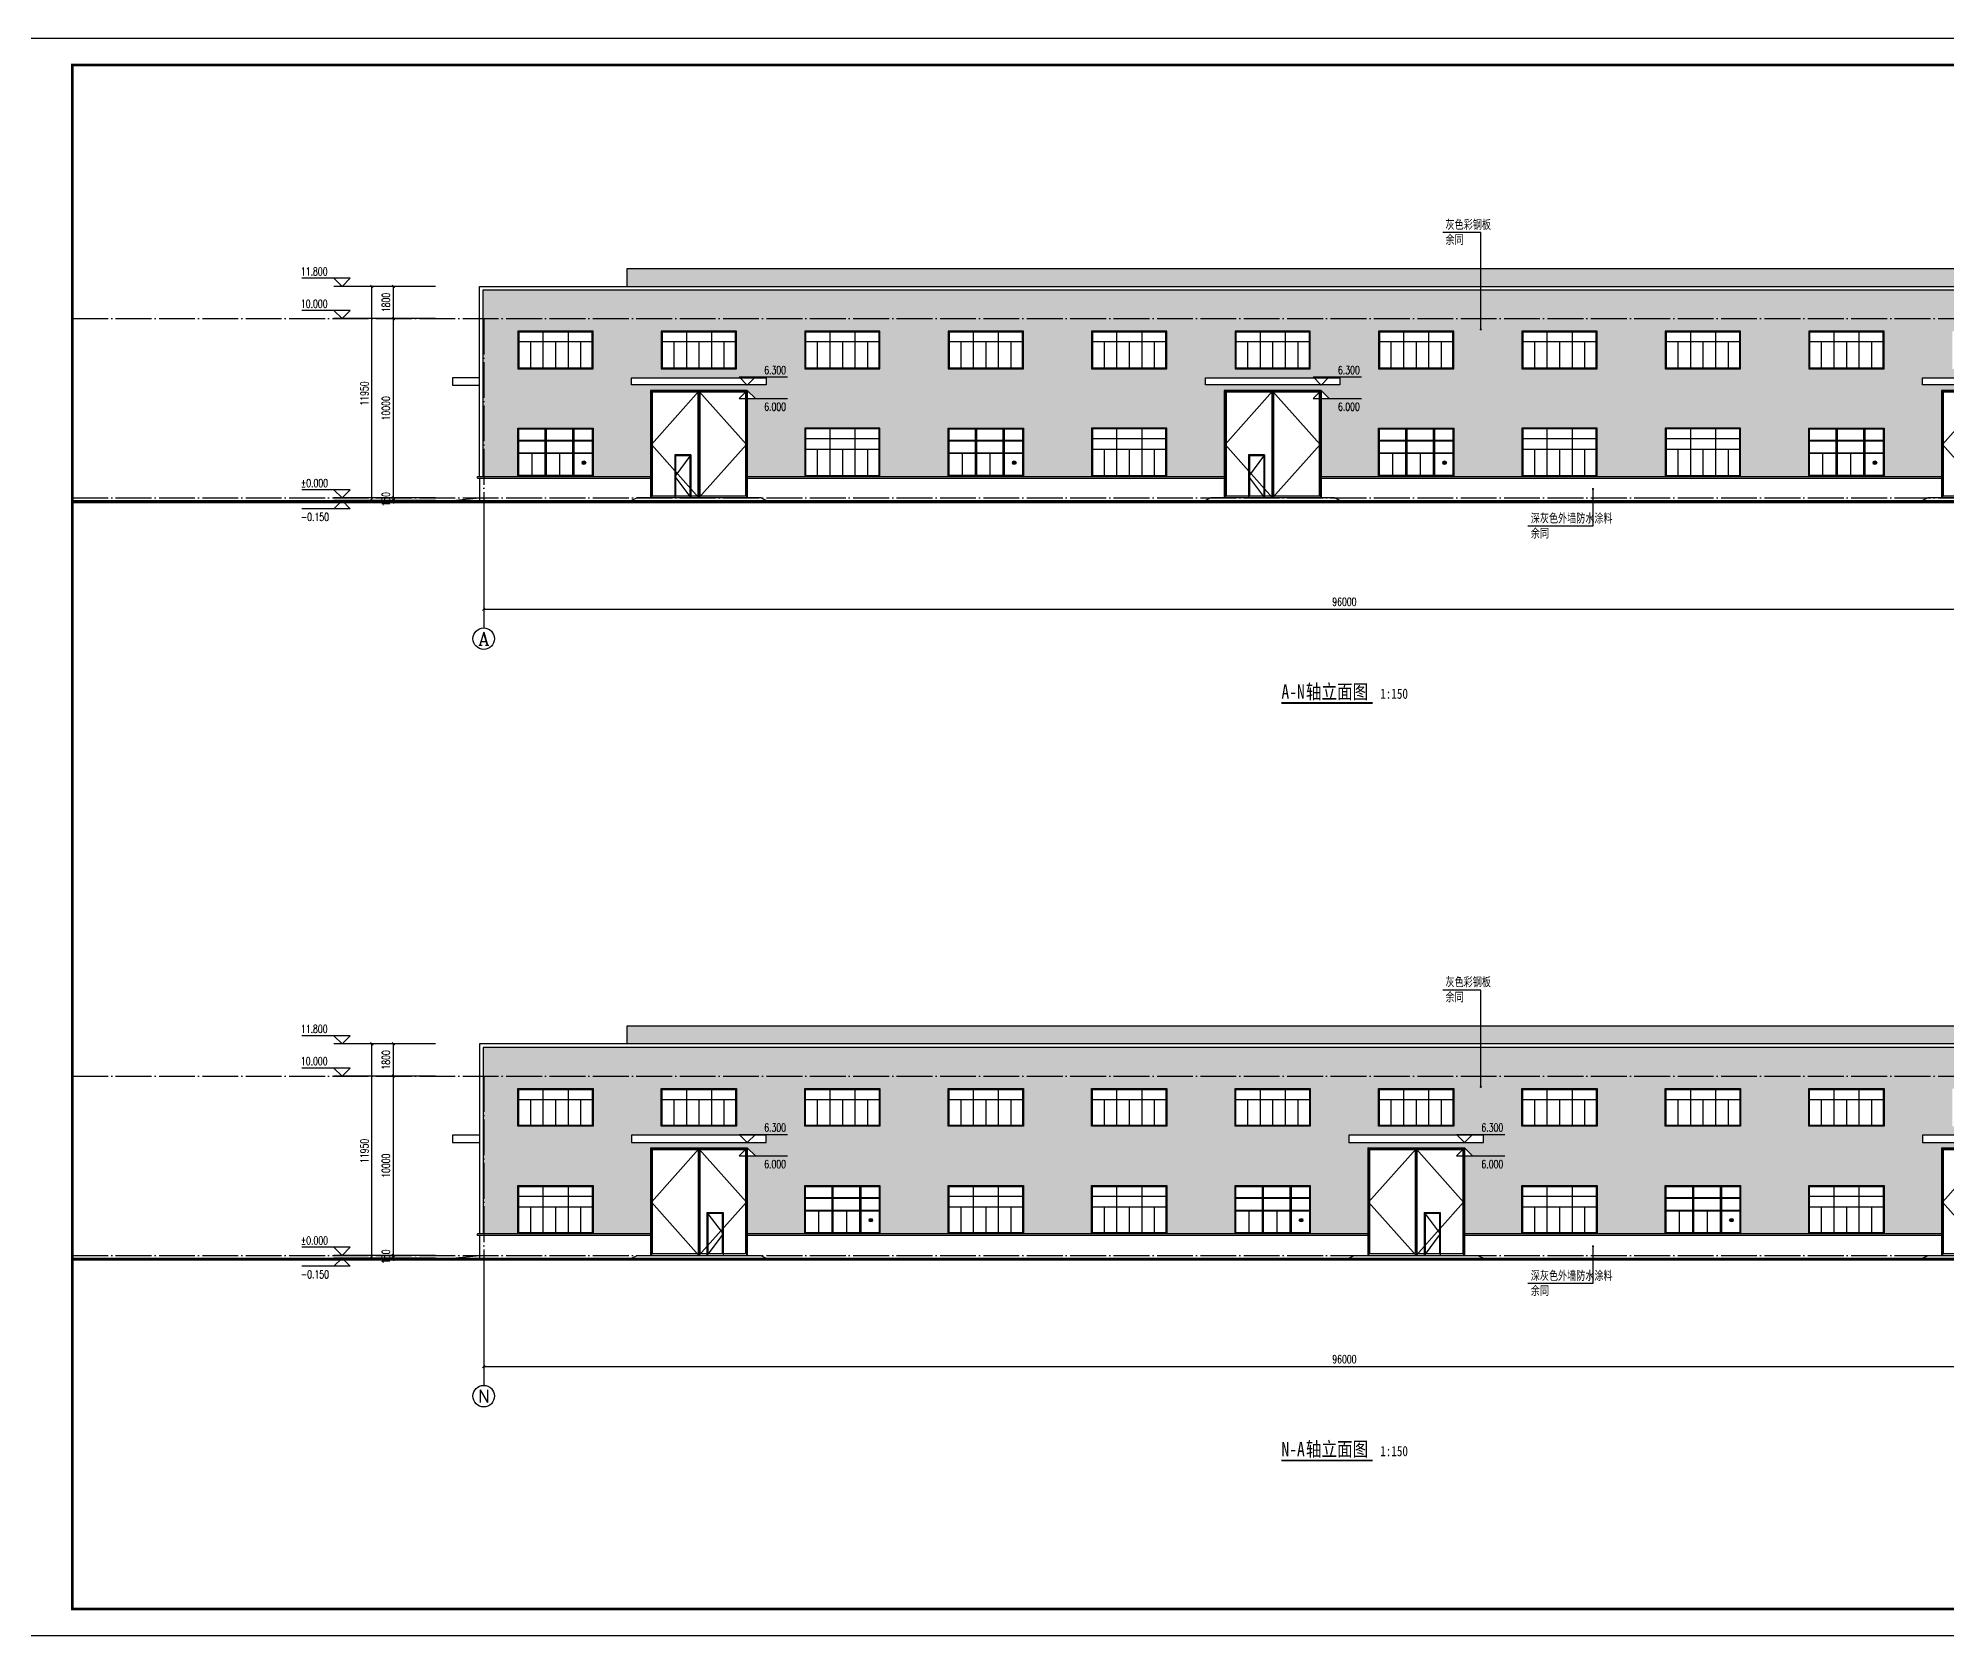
# Model space of a CAD drawing. Extents: x 14586673 to 15379323, y -344170 to -118775.
# Drawn here: x 14961223 to 15067673, y -270620 to -181520 of the extents above; entities that cross this region are included whole.
import ezdxf
from ezdxf.enums import TextEntityAlignment as Align

# ---------------------------------------------------------------- set-up
doc = ezdxf.new("R2010")
doc.units = 0
doc.header["$LTSCALE"] = 1000
doc.header["$MEASUREMENT"] = 0
doc.linetypes.add('DOTE', pattern=[2.42, 2, -0.2, 0.02, -0.2])
for name, color, linetype in [('AXIS', 3, 'Continuous'), ('AXIS_TEXT', 7, 'Continuous'), ('DIM_LEAD', 3, 'Continuous'), ('DIM_SYMB', 3, 'Continuous'), ('DOTE', 1, 'DOTE'), ('PUB_DIM', 3, 'Continuous'), ('PUB_TEXT', 7, 'Continuous'), ('TK', 4, 'Continuous'), ('WINDOW', 4, 'Continuous'), ('填充', 251, 'Continuous')]:
    doc.layers.add(name, color=color, linetype=linetype)
doc.styles.add('_TCH_AXIS', font='COMPLEX', dxfattribs={"bigfont": 'GBCBIG'})
doc.styles.add('_TCH_DIM', font='SIMPLEX', dxfattribs={"bigfont": 'GBCBIG'})
doc.styles.add('_TCH_DIM_T3', font='SIMPLEX', dxfattribs={"width": 0.705882, "bigfont": 'GBCBIG'})
doc.styles.add('COMPLEX', font='COMPLEX')
doc.styles.add('YAYA', font='', dxfattribs={"width": 0.8, "height": 1})
doc.styles.get('YAYA').set_extended_font_data('SimSun')
doc.dimstyles.new('_TCH_ARCH&&150', dxfattribs={"dimtxt": 446.25, "dimasz": 150, "dimexe": 375, "dimexo": 450, "dimgap": 189.375, "dimtad": 1, "dimdec": 0, "dimzin": 0, "dimdsep": 46, "dimtxsty": '_TCH_DIM_T3', "dimblk": 'ARCHTICK', "dimcen": 0.09, "dimclrt": 7, "dimazin": 2, "dimtfac": 1, "dimtdec": 0, "dimtix": 1, "dimtmove": 2, "dimatfit": 3, "dimfxl": 0, "dimtolj": 1, "dimtzin": 0, "dimarcsym": 0})

# ---------------------------------------------------------------- blocks, each defined once
blk = doc.blocks.new('222222')
blk.add_lwpolyline([(-4200, 0), (0, 0), (0, -2100), (-4200, -2100)], close=True)
at = {"layer": 'WINDOW'}
for p, q in [((-4150, -600), (-50, -600)), ((-3500, -600), (-3500, -2050)), ((-2800, -50), (-2800, -2050)), ((-2100, -600), (-2100, -2050)), ((-1400, -50), (-1400, -2050)), ((-700, -600), (-700, -2050))]:
    blk.add_line(p, q, dxfattribs=at)
blk.add_lwpolyline([(-4150, -50), (-50, -50), (-50, -2050), (-4150, -2050)], close=True, dxfattribs=at)
blk = doc.blocks.new('1111')
blk.add_lwpolyline([(-4200, 0), (0, 0), (0, -2700), (-4200, -2700)], close=True)
at = {"layer": 'WINDOW'}
for p, q in [((-4150, -600), (-50, -600)), ((-2800, -50), (-2800, -2650)), ((-1400, -50), (-1400, -2650)), ((-4150, -1200), (-50, -1200)), ((-3500, -1200), (-3500, -2650)), ((-2100, -1200), (-2100, -2650)), ((-700, -1200), (-700, -2650))]:
    blk.add_line(p, q, dxfattribs=at)
blk.add_lwpolyline([(-4150, -50), (-50, -50), (-50, -2650), (-4150, -2650)], close=True, dxfattribs=at)
blk = doc.blocks.new('A$C6FA958B4')
for p, q in [((-474, 38771), (4926, 38771)), ((-474, 38771), (-474, 32771)), ((4926, 38771), (4926, 32771))]:
    blk.add_line(p, q)
at = {"color": 4}
for p, q in [((-424, 38721), (4876, 38721)), ((-424, 38721), (-424, 32771)), ((-374, 38671), (2176, 38671)), ((-374, 38671), (-374, 32871)), ((2176, 38671), (2176, 32871)), ((2226, 38721), (2226, 32771)), ((2276, 38671), (2276, 35171)), ((2276, 38671), (4826, 38671)), ((4826, 38671), (4826, 32871)), ((4876, 38721), (4876, 32771)), ((2276, 35171), (2276, 32871)), ((2676, 35171), (3576, 35171)), ((2676, 35171), (2676, 32771)), ((3576, 35171), (3576, 32771)), ((2726, 35121), (3526, 35121)), ((2726, 35121), (2726, 32871)), ((3526, 35121), (3526, 32871)), ((-1224, 32771), (5676, 32771)), ((-374, 32871), (2176, 32871)), ((2276, 32871), (2676, 32871)), ((2726, 32871), (3226, 32871)), ((3226, 32871), (3526, 32871)), ((3576, 32871), (4826, 32871))]:
    blk.add_line(p, q, dxfattribs=at)
at = {"ltscale": 0.5}
blk.add_lwpolyline([(-1524, 39071), (5976, 39071), (5976, 39471), (-1524, 39471)], close=True, dxfattribs=at)
at = {"color": 4}
for points in [[(2226, 38721), (-424, 35746), (2226, 32771), (4876, 35746), (2226, 38721)], [(2676, 35171), (3576, 33971), (2676, 32771)]]:
    blk.add_lwpolyline(points, dxfattribs=at)
blk.add_lwpolyline([(-1524, 32621), (-1224, 32771), (5676, 32771), (5976, 32621)])
blk = doc.blocks.new('GeYuanFrame_01458721', base_point=(20.09, 4.53))
at = {"layer": 'TK'}
blk.add_lwpolyline([(20.09, 4.53), (20.09, 598.53), (1071.09, 598.53), (1071.09, 4.53)], close=True, dxfattribs=at)
at = {"layer": 'TK', "const_width": 1}
blk.add_lwpolyline([(45.09, 588.53), (1061.09, 588.53), (1061.09, 14.53), (45.09, 14.53)], close=True, dxfattribs=at)
blk = doc.blocks.new('_ArchTick')
at = {"color": 0, "linetype": 'ByBlock', "const_width": 0.4}
blk.add_lwpolyline([(-0.5, -0.5), (0.5, 0.5)], dxfattribs=at)
blk = doc.blocks.new('*D75')
at = {"layer": 'Defpoints', "color": 0}
for p in [(14981033, -207163), (14983833, -207163), (14983833, -207313)]:
    blk.add_point(p, dxfattribs=at)
at = {"layer": 'PUB_DIM', "color": 0, "lineweight": -2}
for p, q in [((14983383, -207163), (14980658, -207163)), ((14983383, -207313), (14980658, -207313)), ((14981033, -207163), (14981033, -207013)), ((14981033, -207313), (14981033, -207163)), ((14981033, -207313), (14981033, -207463))]:
    blk.add_line(p, q, dxfattribs=at)
at = {"layer": 'PUB_DIM', "color": 0, "lineweight": -2, "xscale": 150, "yscale": 150, "zscale": 150}
for p, rotation in [((14981033, -207163), 270), ((14981033, -207313), 90)]:
    blk.add_blockref('_ArchTick', p, dxfattribs=dict(at, rotation=rotation))
at = {"layer": 'PUB_DIM', "color": 7, "insert": (14980620, -207238), "char_height": 446.2, "attachment_point": 5, "rotation": 90, "style": '_TCH_DIM_T3'}
blk.add_mtext('\\A1;150', dxfattribs=at)
blk = doc.blocks.new('*D76')
at = {"layer": 'Defpoints', "color": 0}
for p in [(14981033, -197163), (14983833, -197163), (14983833, -207163)]:
    blk.add_point(p, dxfattribs=at)
at = {"layer": 'PUB_DIM', "color": 0, "lineweight": -2}
for p, q in [((14983383, -197163), (14980658, -197163)), ((14981033, -207163), (14981033, -197163)), ((14983383, -207163), (14980658, -207163))]:
    blk.add_line(p, q, dxfattribs=at)
at = {"layer": 'PUB_DIM', "color": 0, "lineweight": -2, "xscale": 150, "yscale": 150, "zscale": 150}
for p, rotation in [((14981033, -197163), 90), ((14981033, -207163), 270)]:
    blk.add_blockref('_ArchTick', p, dxfattribs=dict(at, rotation=rotation))
at = {"layer": 'PUB_DIM', "color": 7, "insert": (14980620, -202163), "char_height": 446.2, "attachment_point": 5, "rotation": 90, "style": '_TCH_DIM_T3'}
blk.add_mtext('\\A1;10000', dxfattribs=at)
blk = doc.blocks.new('*D77')
at = {"layer": 'Defpoints', "color": 0}
for p in [(14981033, -195363), (14983833, -195363), (14983833, -197163)]:
    blk.add_point(p, dxfattribs=at)
at = {"layer": 'PUB_DIM', "color": 0, "lineweight": -2}
for p, q in [((14983383, -195363), (14980658, -195363)), ((14981033, -197163), (14981033, -195363)), ((14983383, -197163), (14980658, -197163))]:
    blk.add_line(p, q, dxfattribs=at)
at = {"layer": 'PUB_DIM', "color": 0, "lineweight": -2, "xscale": 150, "yscale": 150, "zscale": 150}
for p, rotation in [((14981033, -195363), 90), ((14981033, -197163), 270)]:
    blk.add_blockref('_ArchTick', p, dxfattribs=dict(at, rotation=rotation))
at = {"layer": 'PUB_DIM', "color": 7, "insert": (14980620, -196263), "char_height": 446.2, "attachment_point": 5, "rotation": 90, "style": '_TCH_DIM_T3'}
blk.add_mtext('\\A1;1800', dxfattribs=at)
blk = doc.blocks.new('*D78')
at = {"layer": 'Defpoints', "color": 0}
for p in [(14979833, -195363), (14983833, -195363), (14983833, -207313)]:
    blk.add_point(p, dxfattribs=at)
at = {"layer": 'PUB_DIM', "color": 0, "lineweight": -2}
for p, q in [((14983383, -195363), (14979458, -195363)), ((14979833, -207313), (14979833, -195363)), ((14983383, -207313), (14979458, -207313))]:
    blk.add_line(p, q, dxfattribs=at)
at = {"layer": 'PUB_DIM', "color": 0, "lineweight": -2, "xscale": 150, "yscale": 150, "zscale": 150}
for p, rotation in [((14979833, -195363), 90), ((14979833, -207313), 270)]:
    blk.add_blockref('_ArchTick', p, dxfattribs=dict(at, rotation=rotation))
at = {"layer": 'PUB_DIM', "color": 7, "insert": (14979420, -201338), "char_height": 446.2, "attachment_point": 5, "rotation": 90, "style": '_TCH_DIM_T3'}
blk.add_mtext('\\A1;11950', dxfattribs=at)
blk = doc.blocks.new('_AXISO')
blk.add_circle((0, 0), 0.5)
at = {"layer": 'AXIS_TEXT', "style": 'COMPLEX', "width": 1.041667}
blk.add_attdef('A', text='', height=0.56, dxfattribs=at).set_placement((-0.25, -0.28), (0.25, -0.28), align=Align.FIT)
blk = doc.blocks.new('*D79')
at = {"layer": 'AXIS', "color": 0, "lineweight": -2}
for p, q in [((14986073, -208863), (14986073, -213738)), ((15082073, -208863), (15082073, -213738)), ((14986073, -213363), (15082073, -213363))]:
    blk.add_line(p, q, dxfattribs=at)
at = {"layer": 'Defpoints', "color": 0}
for p in [(14986073, -208413), (15082073, -208413), (15082073, -213363)]:
    blk.add_point(p, dxfattribs=at)
at = {"layer": 'AXIS', "color": 0, "lineweight": -2, "xscale": 150, "yscale": 150, "zscale": 150, "rotation": 180}
blk.add_blockref('_ArchTick', (14986073, -213363), dxfattribs=at)
at = {"layer": 'AXIS', "color": 0, "lineweight": -2, "xscale": 150, "yscale": 150, "zscale": 150}
blk.add_blockref('_ArchTick', (15082073, -213363), dxfattribs=at)
at = {"layer": 'AXIS', "color": 7, "insert": (15034073, -212950), "char_height": 446.2, "attachment_point": 5, "style": '_TCH_DIM_T3'}
blk.add_mtext('\\A1;96000', dxfattribs=at)
blk = doc.blocks.new('*D102')
at = {"layer": 'Defpoints', "color": 0}
for p in [(14981033, -249403), (14983833, -249403), (14983833, -249553)]:
    blk.add_point(p, dxfattribs=at)
at = {"layer": 'PUB_DIM', "color": 0, "lineweight": -2}
for p, q in [((14983383, -249403), (14980658, -249403)), ((14983383, -249553), (14980658, -249553)), ((14981033, -249403), (14981033, -249253)), ((14981033, -249553), (14981033, -249403)), ((14981033, -249553), (14981033, -249703))]:
    blk.add_line(p, q, dxfattribs=at)
at = {"layer": 'PUB_DIM', "color": 0, "lineweight": -2, "xscale": 150, "yscale": 150, "zscale": 150}
for p, rotation in [((14981033, -249403), 270), ((14981033, -249553), 90)]:
    blk.add_blockref('_ArchTick', p, dxfattribs=dict(at, rotation=rotation))
at = {"layer": 'PUB_DIM', "color": 7, "insert": (14980620, -249478), "char_height": 446.2, "attachment_point": 5, "rotation": 90, "style": '_TCH_DIM_T3'}
blk.add_mtext('\\A1;150', dxfattribs=at)
blk = doc.blocks.new('*D103')
at = {"layer": 'Defpoints', "color": 0}
for p in [(14981033, -239403), (14983833, -239403), (14983833, -249403)]:
    blk.add_point(p, dxfattribs=at)
at = {"layer": 'PUB_DIM', "color": 0, "lineweight": -2}
for p, q in [((14983383, -239403), (14980658, -239403)), ((14981033, -249403), (14981033, -239403)), ((14983383, -249403), (14980658, -249403))]:
    blk.add_line(p, q, dxfattribs=at)
at = {"layer": 'PUB_DIM', "color": 0, "lineweight": -2, "xscale": 150, "yscale": 150, "zscale": 150}
for p, rotation in [((14981033, -239403), 90), ((14981033, -249403), 270)]:
    blk.add_blockref('_ArchTick', p, dxfattribs=dict(at, rotation=rotation))
at = {"layer": 'PUB_DIM', "color": 7, "insert": (14980620, -244403), "char_height": 446.2, "attachment_point": 5, "rotation": 90, "style": '_TCH_DIM_T3'}
blk.add_mtext('\\A1;10000', dxfattribs=at)
blk = doc.blocks.new('*D104')
at = {"layer": 'Defpoints', "color": 0}
for p in [(14981033, -237603), (14983833, -237603), (14983833, -239403)]:
    blk.add_point(p, dxfattribs=at)
at = {"layer": 'PUB_DIM', "color": 0, "lineweight": -2}
for p, q in [((14983383, -237603), (14980658, -237603)), ((14981033, -239403), (14981033, -237603)), ((14983383, -239403), (14980658, -239403))]:
    blk.add_line(p, q, dxfattribs=at)
at = {"layer": 'PUB_DIM', "color": 0, "lineweight": -2, "xscale": 150, "yscale": 150, "zscale": 150}
for p, rotation in [((14981033, -237603), 90), ((14981033, -239403), 270)]:
    blk.add_blockref('_ArchTick', p, dxfattribs=dict(at, rotation=rotation))
at = {"layer": 'PUB_DIM', "color": 7, "insert": (14980620, -238503), "char_height": 446.2, "attachment_point": 5, "rotation": 90, "style": '_TCH_DIM_T3'}
blk.add_mtext('\\A1;1800', dxfattribs=at)
blk = doc.blocks.new('*D105')
at = {"layer": 'Defpoints', "color": 0}
for p in [(14979833, -237603), (14983833, -237603), (14983833, -249553)]:
    blk.add_point(p, dxfattribs=at)
at = {"layer": 'PUB_DIM', "color": 0, "lineweight": -2}
for p, q in [((14983383, -237603), (14979458, -237603)), ((14979833, -249553), (14979833, -237603)), ((14983383, -249553), (14979458, -249553))]:
    blk.add_line(p, q, dxfattribs=at)
at = {"layer": 'PUB_DIM', "color": 0, "lineweight": -2, "xscale": 150, "yscale": 150, "zscale": 150}
for p, rotation in [((14979833, -237603), 90), ((14979833, -249553), 270)]:
    blk.add_blockref('_ArchTick', p, dxfattribs=dict(at, rotation=rotation))
at = {"layer": 'PUB_DIM', "color": 7, "insert": (14979420, -243578), "char_height": 446.2, "attachment_point": 5, "rotation": 90, "style": '_TCH_DIM_T3'}
blk.add_mtext('\\A1;11950', dxfattribs=at)
blk = doc.blocks.new('*D106')
at = {"layer": 'AXIS', "color": 0, "lineweight": -2}
for p, q in [((14986073, -251103), (14986073, -255978)), ((15082073, -251103), (15082073, -255978)), ((14986073, -255603), (15082073, -255603))]:
    blk.add_line(p, q, dxfattribs=at)
at = {"layer": 'Defpoints', "color": 0}
for p in [(14986073, -250653), (15082073, -250653), (15082073, -255603)]:
    blk.add_point(p, dxfattribs=at)
at = {"layer": 'AXIS', "color": 0, "lineweight": -2, "xscale": 150, "yscale": 150, "zscale": 150, "rotation": 180}
blk.add_blockref('_ArchTick', (14986073, -255603), dxfattribs=at)
at = {"layer": 'AXIS', "color": 0, "lineweight": -2, "xscale": 150, "yscale": 150, "zscale": 150}
blk.add_blockref('_ArchTick', (15082073, -255603), dxfattribs=at)
at = {"layer": 'AXIS', "color": 7, "insert": (15034073, -255191), "char_height": 446.2, "attachment_point": 5, "style": '_TCH_DIM_T3'}
blk.add_mtext('\\A1;96000', dxfattribs=at)

msp = doc.modelspace()

# ---------------------------------------------------------------- hatches: boundary and pattern name
for points in [[(14991760.1, -205200.1, 1), (14991560.1, -205200.1, 1)], [(15015760.1, -205200.1, 1), (15015560.1, -205200.1, 1)], [(15039760.1, -205200.1, 1), (15039560.1, -205200.1, 1)], [(15063760.1, -205200.1, 1), (15063560.1, -205200.1, 1)], [(15007760.1, -247440.9, 1), (15007560.1, -247440.9, 1)], [(15031760.1, -247440.9, 1), (15031560.1, -247440.9, 1)], [(15055760.1, -247440.9, 1), (15055560.1, -247440.9, 1)]]:
    msp.add_hatch(color=1).paths.add_polyline_path(points)
at = {"layer": '填充'}
h = msp.add_hatch(dxfattribs=at)
h.set_pattern_fill('ANSI33,_O', color=251, scale=200, angle=45)
h.set_pattern_definition([(90, (15081495.66, -205258.26), (-635, 6e-14), []), (90, (15081813.16, -204940.76), (-635, 6e-14), [317.5, -158.75])])
h.paths.add_polyline_path([(15082072.6, -204626.1), (15080172.6, -204626.1), (15080172.6, -205962.6), (15082072.6, -205962.6)], flags=17)
h.paths.add_polyline_path([(15082112.6, -204626.1), (15082072.6, -204626.1), (15082072.6, -205962.6), (15082112.6, -205962.6)], flags=17)
h.paths.add_polyline_path([(15082112.6, -195562.6), (15078680, -195562.6), (15078680, -197862.6), (15080172.6, -197862.6), (15080172.6, -199962.6), (15075972.6, -199962.6), (15075972.6, -197862.6), (15078680, -197862.6), (15078680, -195562.6), (14986032.6, -195562.6), (14986032.6, -205962.6), (14987972.6, -205962.6), (14987972.6, -203262.6), (14992172.6, -203262.6), (14992172.6, -205962.6), (14995372.6, -205962.6), (14995372.6, -201162.6), (15000772.6, -201162.6), (15001222.6, -201612.6), (15000772.6, -201612.6), (15000772.6, -205962.6), (15003972.6, -205962.6), (15003972.6, -203262.6), (15008172.6, -203262.6), (15008172.6, -205962.6), (15011972.6, -205962.6), (15011972.6, -203262.6), (15016172.6, -203262.6), (15016172.6, -205962.6), (15019972.6, -205962.6), (15019972.6, -203262.6), (15024172.6, -203262.6), (15024172.6, -205962.6), (15027372.6, -205962.6), (15027372.6, -201162.6), (15032772.6, -201162.6), (15033222.6, -201612.6), (15032772.6, -201612.6), (15032772.6, -205962.6), (15035972.6, -205962.6), (15035972.6, -203262.6), (15040172.6, -203262.6), (15040172.6, -205962.6), (15043972.6, -205962.6), (15043972.6, -203262.6), (15048172.6, -203262.6), (15048172.6, -205962.6), (15051972.6, -205962.6), (15051972.6, -203262.6), (15056172.6, -203262.6), (15056172.6, -205962.6), (15059972.6, -205962.6), (15059972.6, -203262.6), (15064172.6, -203262.6), (15064172.6, -205962.6), (15067372.6, -205962.6), (15067372.6, -201162.6), (15072772.6, -201162.6), (15073222.6, -201612.6), (15072772.6, -201612.6), (15072772.6, -205962.6), (15075972.6, -205962.6), (15075972.6, -203262.6), (15080172.6, -203262.6), (15080172.6, -204626.1), (15082112.6, -204626.1)])
h.paths.add_polyline_path([(15040172.6, -199962.6), (15035972.6, -199962.6), (15035972.6, -197862.6), (15040172.6, -197862.6)], flags=16)
h.paths.add_polyline_path([(15040122.6, -199912.6), (15036022.6, -199912.6), (15036022.6, -197912.6), (15040122.6, -197912.6)], flags=0)
h.paths.add_polyline_path([(15041680.6, -197792.6, -1), (15041680.6, -197732.6, -1)], flags=16)
h.paths.add_polyline_path([(15043972.6, -199962.6), (15043972.6, -197862.6), (15048172.6, -197862.6), (15048172.6, -199962.6)], flags=16)
h.paths.add_polyline_path([(15044022.6, -199912.6), (15044022.6, -197912.6), (15048122.6, -197912.6), (15048122.6, -199912.6)], flags=0)
h.paths.add_polyline_path([(15033222.6, -200412.6), (15033172.6, -200462.6), (15033822.6, -200462.6), (15033822.6, -200862.6), (15026322.6, -200862.6), (15026322.6, -200462.6), (15032372.6, -200462.6), (15032322.6, -200412.6)], flags=16)
h.paths.add_polyline_path([(15032172.6, -199962.6), (15027972.6, -199962.6), (15027972.6, -197862.6), (15032172.6, -197862.6)], flags=16)
h.paths.add_polyline_path([(15032122.6, -199912.6), (15028022.6, -199912.6), (15028022.6, -197912.6), (15032122.6, -197912.6)], flags=0)
h.paths.add_polyline_path([(15051972.6, -199962.6), (15051972.6, -197862.6), (15056172.6, -197862.6), (15056172.6, -199962.6)], flags=16)
h.paths.add_polyline_path([(15052022.6, -199912.6), (15052022.6, -197912.6), (15056122.6, -197912.6), (15056122.6, -199912.6)], flags=0)
h.paths.add_polyline_path([(15024172.6, -199962.6), (15019972.6, -199962.6), (15019972.6, -197862.6), (15024172.6, -197862.6)], flags=16)
h.paths.add_polyline_path([(15024122.6, -199912.6), (15020022.6, -199912.6), (15020022.6, -197912.6), (15024122.6, -197912.6)], flags=0)
h.paths.add_polyline_path([(15059972.6, -199962.6), (15059972.6, -197862.6), (15064172.6, -197862.6), (15064172.6, -199962.6)], flags=16)
h.paths.add_polyline_path([(15060022.6, -199912.6), (15060022.6, -197912.6), (15064122.6, -197912.6), (15064122.6, -199912.6)], flags=0)
h.paths.add_polyline_path([(15016172.6, -199962.6), (15011972.6, -199962.6), (15011972.6, -197862.6), (15016172.6, -197862.6)], flags=16)
h.paths.add_polyline_path([(15016122.6, -199912.6), (15012022.6, -199912.6), (15012022.6, -197912.6), (15016122.6, -197912.6)], flags=0)
h.paths.add_polyline_path([(15066322.6, -200862.6), (15066322.6, -200462.6), (15072372.6, -200462.6), (15072322.6, -200412.6), (15073222.6, -200412.6), (15073172.6, -200462.6), (15073822.6, -200462.6), (15073822.6, -200862.6)], flags=16)
h.paths.add_polyline_path([(15067972.6, -199962.6), (15067972.6, -197862.6), (15072172.6, -197862.6), (15072172.6, -199962.6)], flags=16)
h.paths.add_polyline_path([(15068022.6, -199912.6), (15068022.6, -197912.6), (15072122.6, -197912.6), (15072122.6, -199912.6)], flags=0)
h.paths.add_polyline_path([(15008172.6, -199962.6), (15003972.6, -199962.6), (15003972.6, -197862.6), (15008172.6, -197862.6)], flags=16)
h.paths.add_polyline_path([(15008122.6, -199912.6), (15004022.6, -199912.6), (15004022.6, -197912.6), (15008122.6, -197912.6)], flags=0)
h.paths.add_polyline_path([(15001222.6, -200412.6), (15001172.6, -200462.6), (15001822.6, -200462.6), (15001822.6, -200862.6), (14994322.6, -200862.6), (14994322.6, -200462.6), (15000372.6, -200462.6), (15000322.6, -200412.6)], flags=16)
h.paths.add_polyline_path([(15000172.6, -199962.6), (14995972.6, -199962.6), (14995972.6, -197862.6), (15000172.6, -197862.6)], flags=16)
h.paths.add_polyline_path([(15000122.6, -199912.6), (14996022.6, -199912.6), (14996022.6, -197912.6), (15000122.6, -197912.6)], flags=0)
h.paths.add_polyline_path([(14992172.6, -199962.6), (14987972.6, -199962.6), (14987972.6, -197862.6), (14992172.6, -197862.6)], flags=16)
h.paths.add_polyline_path([(14992122.6, -199912.6), (14988022.6, -199912.6), (14988022.6, -197912.6), (14992122.6, -197912.6)], flags=0)
h.paths.add_polyline_path([(15041680.6, -194362.6), (14994072.6, -194362.6), (14994072.6, -195362.6), (15041680.6, -195362.6)])
h.paths.add_polyline_path([(15074072.6, -194362.6), (15041680.6, -194362.6), (15041680.6, -195362.6), (15074072.6, -195362.6)])
h.paths.add_polyline_path([(15073606, -202406.7), (15075089.1, -202406.7), (15075089.1, -201737.3), (15073606, -201737.3)], flags=24)
h.paths.add_polyline_path([(15073606, -200366.7), (15075089.1, -200366.7), (15075089.1, -199697.3), (15073606, -199697.3)], flags=24)
h.paths.add_polyline_path([(15033606, -202406.7), (15035089.1, -202406.7), (15035089.1, -201737.3), (15033606, -201737.3)], flags=24)
h.paths.add_polyline_path([(15033606, -200366.7), (15035089.1, -200366.7), (15035089.1, -199697.3), (15033606, -199697.3)], flags=24)
h.paths.add_polyline_path([(15001606, -202406.7), (15003089.1, -202406.7), (15003089.1, -201737.3), (15001606, -201737.3)], flags=24)
h.paths.add_polyline_path([(15001606, -200366.7), (15003089.1, -200366.7), (15003089.1, -199697.3), (15001606, -199697.3)], flags=24)
h = msp.add_hatch(dxfattribs=at)
h.set_pattern_fill('ANSI33,_O', color=251, scale=200, angle=45)
h.set_pattern_definition([(90, (15081687.4, -247963.46), (-635, 6e-14), []), (90, (15082004.9, -247645.96), (-635, 6e-14), [317.5, -158.75])])
h.paths.add_polyline_path([(15082072.6, -246866.9), (15080172.6, -246866.9), (15080172.6, -248203.4), (15082072.6, -248203.4)], flags=17)
h.paths.add_polyline_path([(15082112.6, -246866.9), (15082072.6, -246866.9), (15082072.6, -248203.4), (15082112.6, -248203.4)], flags=17)
h.paths.add_polyline_path([(15067372.6, -243403.4), (15072772.6, -243403.4), (15073222.6, -243853.4), (15072772.6, -243853.4), (15072772.6, -248203.4), (15075972.6, -248203.4), (15075972.6, -245503.4), (15080172.6, -245503.4), (15080172.6, -246866.9), (15082112.6, -246866.9), (15082112.6, -237803.4), (15078680, -237803.4), (15078680, -240103.4), (15080172.6, -240103.4), (15080172.6, -242203.4), (15075972.6, -242203.4), (15075972.6, -240103.4), (15078680, -240103.4), (15078680, -237803.4), (14986032.6, -237803.4), (14986032.6, -248203.4), (14987972.6, -248203.4), (14987972.6, -245503.4), (14992172.6, -245503.4), (14992172.6, -248203.4), (14995372.6, -248203.4), (14995372.6, -243403.4), (15000772.6, -243403.4), (15001222.6, -243853.4), (15000772.6, -243853.4), (15000772.6, -248203.4), (15003972.6, -248203.4), (15003972.6, -245503.4), (15008172.6, -245503.4), (15008172.6, -248203.4), (15011972.6, -248203.4), (15011972.6, -245503.4), (15016172.6, -245503.4), (15016172.6, -248203.4), (15019972.6, -248203.4), (15019972.6, -245503.4), (15024172.6, -245503.4), (15024172.6, -248203.4), (15027972.6, -248203.4), (15027972.6, -245503.4), (15032172.6, -245503.4), (15032172.6, -248203.4), (15035372.6, -248203.4), (15035372.6, -243403.4), (15040772.6, -243403.4), (15041222.6, -243853.4), (15040772.6, -243853.4), (15040772.6, -248203.4), (15043972.6, -248203.4), (15043972.6, -245503.4), (15048172.6, -245503.4), (15048172.6, -248203.4), (15051972.6, -248203.4), (15051972.6, -245503.4), (15056172.6, -245503.4), (15056172.6, -248203.4), (15059972.6, -248203.4), (15059972.6, -245503.4), (15064172.6, -245503.4), (15064172.6, -248203.4), (15067372.6, -248203.4)])
h.paths.add_polyline_path([(15051972.6, -242203.4), (15051972.6, -240103.4), (15056172.6, -240103.4), (15056172.6, -242203.4)], flags=16)
h.paths.add_polyline_path([(15052022.6, -242153.4), (15052022.6, -240153.4), (15056122.6, -240153.4), (15056122.6, -242153.4)], flags=0)
h.paths.add_polyline_path([(15048172.6, -242203.4), (15043972.6, -242203.4), (15043972.6, -240103.4), (15048172.6, -240103.4)], flags=16)
h.paths.add_polyline_path([(15048122.6, -242153.4), (15044022.6, -242153.4), (15044022.6, -240153.4), (15048122.6, -240153.4)], flags=0)
h.paths.add_polyline_path([(15041822.6, -242653.4), (15041822.6, -243103.4), (15034322.6, -243103.4), (15034322.6, -242703.4), (15040372.6, -242703.4), (15040322.6, -242653.4)], flags=16)
h.paths.add_polyline_path([(15041680.6, -240033.4, -1), (15041680.6, -239973.4, -1)], flags=16)
h.paths.add_polyline_path([(15059972.6, -242203.4), (15059972.6, -240103.4), (15064172.6, -240103.4), (15064172.6, -242203.4)], flags=16)
h.paths.add_polyline_path([(15060022.6, -242153.4), (15060022.6, -240153.4), (15064122.6, -240153.4), (15064122.6, -242153.4)], flags=0)
h.paths.add_polyline_path([(15040172.6, -242203.4), (15035972.6, -242203.4), (15035972.6, -240103.4), (15040172.6, -240103.4)], flags=16)
h.paths.add_polyline_path([(15040122.6, -242153.4), (15036022.6, -242153.4), (15036022.6, -240153.4), (15040122.6, -240153.4)], flags=0)
h.paths.add_polyline_path([(15066322.6, -243103.4), (15066322.6, -242703.4), (15072372.6, -242703.4), (15072322.6, -242653.4), (15073822.6, -242653.4), (15073822.6, -243103.4)], flags=16)
h.paths.add_polyline_path([(15067972.6, -242203.4), (15067972.6, -240103.4), (15072172.6, -240103.4), (15072172.6, -242203.4)], flags=16)
h.paths.add_polyline_path([(15068022.6, -242153.4), (15068022.6, -240153.4), (15072122.6, -240153.4), (15072122.6, -242153.4)], flags=0)
h.paths.add_polyline_path([(15032172.6, -242203.4), (15027972.6, -242203.4), (15027972.6, -240103.4), (15032172.6, -240103.4)], flags=16)
h.paths.add_polyline_path([(15032122.6, -242153.4), (15028022.6, -242153.4), (15028022.6, -240153.4), (15032122.6, -240153.4)], flags=0)
h.paths.add_polyline_path([(15024172.6, -242203.4), (15019972.6, -242203.4), (15019972.6, -240103.4), (15024172.6, -240103.4)], flags=16)
h.paths.add_polyline_path([(15024122.6, -242153.4), (15020022.6, -242153.4), (15020022.6, -240153.4), (15024122.6, -240153.4)], flags=0)
h.paths.add_polyline_path([(15016172.6, -242203.4), (15011972.6, -242203.4), (15011972.6, -240103.4), (15016172.6, -240103.4)], flags=16)
h.paths.add_polyline_path([(15016122.6, -242153.4), (15012022.6, -242153.4), (15012022.6, -240153.4), (15016122.6, -240153.4)], flags=0)
h.paths.add_polyline_path([(15008172.6, -242203.4), (15003972.6, -242203.4), (15003972.6, -240103.4), (15008172.6, -240103.4)], flags=16)
h.paths.add_polyline_path([(15008122.6, -242153.4), (15004022.6, -242153.4), (15004022.6, -240153.4), (15008122.6, -240153.4)], flags=0)
h.paths.add_polyline_path([(15001822.6, -242653.4), (15001822.6, -243103.4), (14994322.6, -243103.4), (14994322.6, -242703.4), (15000372.6, -242703.4), (15000322.6, -242653.4)], flags=16)
h.paths.add_polyline_path([(15000172.6, -242203.4), (14995972.6, -242203.4), (14995972.6, -240103.4), (15000172.6, -240103.4)], flags=16)
h.paths.add_polyline_path([(15000122.6, -242153.4), (14996022.6, -242153.4), (14996022.6, -240153.4), (15000122.6, -240153.4)], flags=0)
h.paths.add_polyline_path([(14992172.6, -242203.4), (14987972.6, -242203.4), (14987972.6, -240103.4), (14992172.6, -240103.4)], flags=16)
h.paths.add_polyline_path([(14992122.6, -242153.4), (14988022.6, -242153.4), (14988022.6, -240153.4), (14992122.6, -240153.4)], flags=0)
h.paths.add_polyline_path([(15074072.6, -236603.4), (15041680.6, -236603.4), (15041680.6, -237603.4), (15074072.6, -237603.4)])
h.paths.add_polyline_path([(15041680.6, -236603.4), (14994072.6, -236603.4), (14994072.6, -237603.4), (15041680.6, -237603.4)])
h.paths.add_polyline_path([(15073606, -244647.5), (15075089.1, -244647.5), (15075089.1, -243978.1), (15073606, -243978.1)], flags=24)
h.paths.add_polyline_path([(15073606, -242607.5), (15075089.1, -242607.5), (15075089.1, -241938.1), (15073606, -241938.1)], flags=24)
h.paths.add_polyline_path([(15041606, -244647.5), (15043089.1, -244647.5), (15043089.1, -243978.1), (15041606, -243978.1)], flags=24)
h.paths.add_polyline_path([(15041606, -242607.5), (15043089.1, -242607.5), (15043089.1, -241938.1), (15041606, -241938.1)], flags=24)
h.paths.add_polyline_path([(15001606, -244647.5), (15003089.1, -244647.5), (15003089.1, -243978.1), (15001606, -243978.1)], flags=24)
h.paths.add_polyline_path([(15001606, -242607.5), (15003089.1, -242607.5), (15003089.1, -241938.1), (15001606, -241938.1)], flags=24)

# ---------------------------------------------------------------- linework, layer by layer
at = {"ltscale": 0.5}
for p, q in [((14985732.6, -205962.6), (14995372.6, -205962.6)), ((14985732.6, -206062.6), (14985732.6, -205962.6)), ((14985732.6, -206062.6), (14995372.6, -206062.6)), ((14985832.6, -206062.6), (14985832.6, -207312.6)), ((15000772.6, -205962.6), (15027372.6, -205962.6)), ((15000772.6, -206062.6), (15027372.6, -206062.6)), ((15032772.6, -205962.6), (15067372.6, -205962.6)), ((15032772.6, -206062.6), (15067372.6, -206062.6)), ((14963122.6, -207312.6), (15105022.6, -207312.6)), ((14963122.6, -207412.6), (15105022.6, -207412.6)), ((14984332.6, -207312.6), (14985832.6, -207162.6)), ((14995372.6, -248203.4), (14985732.6, -248203.4)), ((14985732.6, -248303.4), (14985732.6, -248203.4)), ((14995372.6, -248303.4), (14985732.6, -248303.4)), ((14985832.6, -248303.4), (14985832.6, -249553.4)), ((15035372.6, -248203.4), (15000772.6, -248203.4)), ((15035372.6, -248303.4), (15000772.6, -248303.4)), ((15067372.6, -248203.4), (15040772.6, -248203.4)), ((15067372.6, -248303.4), (15040772.6, -248303.4)), ((14963122.6, -249553.4), (15105022.6, -249553.4)), ((14963122.6, -249653.4), (15105022.6, -249653.4)), ((14984332.6, -249553.4), (14985832.6, -249403.4))]:
    msp.add_line(p, q, dxfattribs=at)
for points in [[(14994072.6, -195362.6), (14994072.6, -194362.6), (15074072.6, -194362.6), (15074072.6, -195362.6)], [(14985832.6, -205962.6), (14985832.6, -195362.6), (15082312.6, -195362.6), (15082312.6, -205962.6)], [(14986032.6, -205962.6), (14986032.6, -195562.6), (15082112.6, -195562.6), (15082112.6, -205962.6)], [(14985832.6, -200462.6), (14984332.6, -200462.6), (14984332.6, -200862.6), (14985832.6, -200862.6)], [(14994072.6, -237603.4), (14994072.6, -236603.4), (15074072.6, -236603.4), (15074072.6, -237603.4)], [(15082312.6, -248203.4), (15082312.6, -237603.4), (14985832.6, -237603.4), (14985832.6, -248203.4)], [(15082112.6, -248203.4), (15082112.6, -237803.4), (14986032.6, -237803.4), (14986032.6, -248203.4)], [(14985832.6, -242703.4), (14984332.6, -242703.4), (14984332.6, -243103.4), (14985832.6, -243103.4)]]:
    msp.add_lwpolyline(points, dxfattribs=at)
at = {"ltscale": 0.5, "const_width": 100}
for points in [[(14963122.6, -207362.6), (15105022.6, -207362.6)], [(14963122.6, -249603.4), (15105022.6, -249603.4)]]:
    msp.add_lwpolyline(points, dxfattribs=at)
at = {"color": 1}
for centre in [(14991660.1, -205200.1), (15015660.1, -205200.1), (15039660.1, -205200.1), (15063660.1, -205200.1), (15007660.1, -247440.9), (15031660.1, -247440.9), (15055660.1, -247440.9)]:
    msp.add_circle(centre, 100, dxfattribs=at)
at = {"layer": 'AXIS'}
for p, q in [((14986072.6, -208412.6), (14986072.6, -214412.6)), ((14986072.6, -250653.4), (14986072.6, -256653.4))]:
    msp.add_line(p, q, dxfattribs=at)
at = {"layer": 'DIM_LEAD'}
for p, q in [((15041680.6, -192362.6), (15039556, -192362.6)), ((15041680.6, -197762.6), (15041680.6, -192362.6)), ((15047937.2, -206662.6), (15047937.2, -208739.2)), ((15047937.2, -208739.2), (15044312.6, -208739.2)), ((15041680.6, -234603.4), (15039556, -234603.4)), ((15041680.6, -240003.4), (15041680.6, -234603.4)), ((15047937.2, -248903.5), (15047937.2, -250980.1)), ((15047937.2, -250980.1), (15044312.6, -250980.1))]:
    msp.add_line(p, q, dxfattribs=at)
at = {"layer": 'DIM_LEAD', "const_width": 60}
for points in [[(15041680.6, -197792.6, 1), (15041680.6, -197732.6, 1)], [(15047937.2, -206632.6, 1), (15047937.2, -206692.6, 1)], [(15041680.6, -240033.4, 1), (15041680.6, -239973.4, 1)], [(15047937.2, -248873.5, 1), (15047937.2, -248933.5, 1)]]:
    msp.add_lwpolyline(points, format="xyb", close=True, dxfattribs=at)
at = {"layer": 'DIM_SYMB', "const_width": 105}
for points in [[(15030562.1, -218599), (15035649.1, -218599)], [(15030562.1, -260839.8), (15035649.1, -260839.8)]]:
    msp.add_lwpolyline(points, dxfattribs=at)
at = {"layer": 'DOTE'}
for p, q in [((14963122.6, -197162.6), (15105022.6, -197162.6)), ((14986072.6, -197162.6), (14986072.6, -208412.6)), ((14963122.6, -207162.6), (15105022.6, -207162.6)), ((14963122.6, -239403.4), (15105022.6, -239403.4)), ((14986072.6, -239403.4), (14986072.6, -250653.4)), ((14963122.6, -249403.4), (15105022.6, -249403.4))]:
    msp.add_line(p, q, dxfattribs=at)
at = {"layer": 'PUB_DIM'}
for p, q in [((14978621.3, -194912.6), (14975921.3, -194912.6)), ((14978171.3, -195362.6), (14977721.3, -194912.6)), ((14981032.6, -195362.6), (14977721.3, -195362.6)), ((14978171.3, -195362.6), (14978621.3, -194912.6)), ((14978621.3, -196712.6), (14975921.3, -196712.6)), ((14978171.3, -197162.6), (14977721.3, -196712.6)), ((14978171.3, -197162.6), (14978621.3, -196712.6)), ((14981032.6, -197162.6), (14977721.3, -197162.6)), ((15000772.6, -200862.6), (15000322.6, -200412.6)), ((15000322.6, -200412.6), (15003022.6, -200412.6)), ((15000772.6, -201162.6), (15000322.6, -201612.6)), ((15000772.6, -200862.6), (15001222.6, -200412.6)), ((15000772.6, -201162.6), (15001222.6, -201612.6)), ((15032772.6, -200862.6), (15032322.6, -200412.6)), ((15032322.6, -200412.6), (15035022.6, -200412.6)), ((15032772.6, -201162.6), (15032322.6, -201612.6)), ((15032772.6, -200862.6), (15033222.6, -200412.6)), ((15032772.6, -201162.6), (15033222.6, -201612.6)), ((15000322.6, -201612.6), (15003022.6, -201612.6)), ((15032322.6, -201612.6), (15035022.6, -201612.6)), ((14978621.3, -206712.6), (14975921.3, -206712.6)), ((14978171.3, -207162.6), (14977721.3, -206712.6)), ((14981032.6, -207162.6), (14977721.3, -207162.6)), ((14978171.3, -207312.6), (14977721.3, -207762.6)), ((14981032.6, -207312.6), (14977721.3, -207312.6)), ((14978171.3, -207162.6), (14978621.3, -206712.6)), ((14978171.3, -207312.6), (14978621.3, -207762.6)), ((14978621.3, -207762.6), (14975921.3, -207762.6)), ((14978621.3, -237153.4), (14975921.3, -237153.4)), ((14978171.3, -237603.4), (14977721.3, -237153.4)), ((14978171.3, -237603.4), (14978621.3, -237153.4)), ((14981032.6, -237603.4), (14977721.3, -237603.4)), ((14978621.3, -238953.4), (14975921.3, -238953.4)), ((14978171.3, -239403.4), (14977721.3, -238953.4)), ((14981032.6, -239403.4), (14977721.3, -239403.4)), ((14978171.3, -239403.4), (14978621.3, -238953.4)), ((15000772.6, -243103.4), (15000322.6, -242653.4)), ((15000322.6, -242653.4), (15003022.6, -242653.4)), ((15000772.6, -243103.4), (15001222.6, -242653.4)), ((15040772.6, -243103.4), (15040322.6, -242653.4)), ((15040322.6, -242653.4), (15043022.6, -242653.4)), ((15040772.6, -243103.4), (15041222.6, -242653.4)), ((15000772.6, -243403.4), (15000322.6, -243853.4)), ((15000772.6, -243403.4), (15001222.6, -243853.4)), ((15040772.6, -243403.4), (15040322.6, -243853.4)), ((15040772.6, -243403.4), (15041222.6, -243853.4)), ((15000322.6, -243853.4), (15003022.6, -243853.4)), ((15040322.6, -243853.4), (15043022.6, -243853.4)), ((14978621.3, -248953.4), (14975921.3, -248953.4)), ((14978171.3, -249403.4), (14977721.3, -248953.4)), ((14978171.3, -249403.4), (14978621.3, -248953.4)), ((14978621.3, -250003.4), (14975921.3, -250003.4)), ((14981032.6, -249403.4), (14977721.3, -249403.4)), ((14978171.3, -249553.4), (14977721.3, -250003.4)), ((14981032.6, -249553.4), (14977721.3, -249553.4)), ((14978171.3, -249553.4), (14978621.3, -250003.4))]:
    msp.add_line(p, q, dxfattribs=at)
at = {"layer": 'WINDOW'}
for p, q in [((14988747.6, -204687.6), (14988747.6, -205912.6)), ((14990297.6, -204687.6), (14990297.6, -205912.6)), ((15012747.6, -204687.6), (15012747.6, -205912.6)), ((15014297.6, -204687.6), (15014297.6, -205912.6)), ((15036747.6, -204687.6), (15036747.6, -205912.6)), ((15038297.6, -204687.6), (15038297.6, -205912.6)), ((15060747.6, -204687.6), (15060747.6, -205912.6)), ((15062297.6, -204687.6), (15062297.6, -205912.6)), ((15004747.6, -246928.4), (15004747.6, -248153.4)), ((15006297.6, -246928.4), (15006297.6, -248153.4)), ((15028747.6, -246928.4), (15028747.6, -248153.4)), ((15030297.6, -246928.4), (15030297.6, -248153.4)), ((15052747.6, -246928.4), (15052747.6, -248153.4)), ((15054297.6, -246928.4), (15054297.6, -248153.4))]:
    msp.add_line(p, q, dxfattribs=at)
for points in [[(14987972.6, -203262.6), (14992172.6, -203262.6), (14992172.6, -205962.6), (14987972.6, -205962.6)], [(14988022.6, -203312.6), (14992122.6, -203312.6), (14992122.6, -205912.6), (14988022.6, -205912.6)], [(14989497.6, -203312.6), (14989547.6, -203312.6), (14989547.6, -205912.6), (14989497.6, -205912.6)], [(14991047.6, -203312.6), (14991097.6, -203312.6), (14991097.6, -205912.6), (14991047.6, -205912.6)], [(15011972.6, -203262.6), (15016172.6, -203262.6), (15016172.6, -205962.6), (15011972.6, -205962.6)], [(15012022.6, -203312.6), (15016122.6, -203312.6), (15016122.6, -205912.6), (15012022.6, -205912.6)], [(15013497.6, -203312.6), (15013547.6, -203312.6), (15013547.6, -205912.6), (15013497.6, -205912.6)], [(15015047.6, -203312.6), (15015097.6, -203312.6), (15015097.6, -205912.6), (15015047.6, -205912.6)], [(15035972.6, -203262.6), (15040172.6, -203262.6), (15040172.6, -205962.6), (15035972.6, -205962.6)], [(15036022.6, -203312.6), (15040122.6, -203312.6), (15040122.6, -205912.6), (15036022.6, -205912.6)], [(15037497.6, -203312.6), (15037547.6, -203312.6), (15037547.6, -205912.6), (15037497.6, -205912.6)], [(15039047.6, -203312.6), (15039097.6, -203312.6), (15039097.6, -205912.6), (15039047.6, -205912.6)], [(15059972.6, -203262.6), (15064172.6, -203262.6), (15064172.6, -205962.6), (15059972.6, -205962.6)], [(15060022.6, -203312.6), (15064122.6, -203312.6), (15064122.6, -205912.6), (15060022.6, -205912.6)], [(15061497.6, -203312.6), (15061547.6, -203312.6), (15061547.6, -205912.6), (15061497.6, -205912.6)], [(15063047.6, -203312.6), (15063097.6, -203312.6), (15063097.6, -205912.6), (15063047.6, -205912.6)], [(14992122.6, -203987.6), (14988022.6, -203987.6), (14988022.6, -203937.6), (14992122.6, -203937.6)], [(15016122.6, -203987.6), (15012022.6, -203987.6), (15012022.6, -203937.6), (15016122.6, -203937.6)], [(15040122.6, -203987.6), (15036022.6, -203987.6), (15036022.6, -203937.6), (15040122.6, -203937.6)], [(15064122.6, -203987.6), (15060022.6, -203987.6), (15060022.6, -203937.6), (15064122.6, -203937.6)], [(14992122.6, -204687.6), (14988022.6, -204687.6), (14988022.6, -204637.6), (14992122.6, -204637.6)], [(15016122.6, -204687.6), (15012022.6, -204687.6), (15012022.6, -204637.6), (15016122.6, -204637.6)], [(15040122.6, -204687.6), (15036022.6, -204687.6), (15036022.6, -204637.6), (15040122.6, -204637.6)], [(15064122.6, -204687.6), (15060022.6, -204687.6), (15060022.6, -204637.6), (15064122.6, -204637.6)], [(15003972.6, -245503.4), (15008172.6, -245503.4), (15008172.6, -248203.4), (15003972.6, -248203.4)], [(15004022.6, -245553.4), (15008122.6, -245553.4), (15008122.6, -248153.4), (15004022.6, -248153.4)], [(15005497.6, -245553.4), (15005547.6, -245553.4), (15005547.6, -248153.4), (15005497.6, -248153.4)], [(15007047.6, -245553.4), (15007097.6, -245553.4), (15007097.6, -248153.4), (15007047.6, -248153.4)], [(15027972.6, -245503.4), (15032172.6, -245503.4), (15032172.6, -248203.4), (15027972.6, -248203.4)], [(15028022.6, -245553.4), (15032122.6, -245553.4), (15032122.6, -248153.4), (15028022.6, -248153.4)], [(15029497.6, -245553.4), (15029547.6, -245553.4), (15029547.6, -248153.4), (15029497.6, -248153.4)], [(15031047.6, -245553.4), (15031097.6, -245553.4), (15031097.6, -248153.4), (15031047.6, -248153.4)], [(15051972.6, -245503.4), (15056172.6, -245503.4), (15056172.6, -248203.4), (15051972.6, -248203.4)], [(15052022.6, -245553.4), (15056122.6, -245553.4), (15056122.6, -248153.4), (15052022.6, -248153.4)], [(15053497.6, -245553.4), (15053547.6, -245553.4), (15053547.6, -248153.4), (15053497.6, -248153.4)], [(15055047.6, -245553.4), (15055097.6, -245553.4), (15055097.6, -248153.4), (15055047.6, -248153.4)], [(15008122.6, -246228.4), (15004022.6, -246228.4), (15004022.6, -246178.4), (15008122.6, -246178.4)], [(15008122.6, -246928.4), (15004022.6, -246928.4), (15004022.6, -246878.4), (15008122.6, -246878.4)], [(15032122.6, -246228.4), (15028022.6, -246228.4), (15028022.6, -246178.4), (15032122.6, -246178.4)], [(15032122.6, -246928.4), (15028022.6, -246928.4), (15028022.6, -246878.4), (15032122.6, -246878.4)], [(15056122.6, -246228.4), (15052022.6, -246228.4), (15052022.6, -246178.4), (15056122.6, -246178.4)], [(15056122.6, -246928.4), (15052022.6, -246928.4), (15052022.6, -246878.4), (15056122.6, -246878.4)]]:
    msp.add_lwpolyline(points, close=True, dxfattribs=at)

# ---------------------------------------------------------------- block references
at = {"xscale": 150, "yscale": 150, "zscale": 150}
msp.add_blockref('GeYuanFrame_01458721', (14959372.6, -270620.3), dxfattribs=at)
at = {"xscale": -1}
for name, p in [('222222', (14987972.6, -197862.6)), ('222222', (14995972.6, -197862.6)), ('222222', (15003972.6, -197862.6)), ('222222', (15011972.6, -197862.6)), ('222222', (15019972.6, -197862.6)), ('222222', (15027972.6, -197862.6)), ('222222', (15035972.6, -197862.6)), ('222222', (15043972.6, -197862.6)), ('222222', (15051972.6, -197862.6)), ('222222', (15059972.6, -197862.6)), ('1111', (15003972.6, -203262.6)), ('1111', (15019972.6, -203262.6)), ('1111', (15043972.6, -203262.6)), ('1111', (15051972.6, -203262.6))]:
    msp.add_blockref(name, p, dxfattribs=at)
at = {"ltscale": 0.5, "xscale": -1}
for p in [(15000298.3, -239933.4), (15032298.3, -239933.4), (15072298.3, -239933.4)]:
    msp.add_blockref('A$C6FA958B4', p, dxfattribs=at)
for name, p in [('222222', (14992172.6, -240103.4)), ('222222', (15000172.6, -240103.4)), ('222222', (15008172.6, -240103.4)), ('222222', (15016172.6, -240103.4)), ('222222', (15024172.6, -240103.4)), ('222222', (15032172.6, -240103.4)), ('222222', (15040172.6, -240103.4)), ('222222', (15048172.6, -240103.4)), ('222222', (15056172.6, -240103.4)), ('222222', (15064172.6, -240103.4)), ('1111', (14992172.6, -245503.4)), ('1111', (15016172.6, -245503.4)), ('1111', (15024172.6, -245503.4)), ('1111', (15048172.6, -245503.4)), ('1111', (15064172.6, -245503.4))]:
    msp.add_blockref(name, p)
at = {"ltscale": 0.5}
for p in [(14995846.9, -282174.3), (15035846.9, -282174.3), (15067846.9, -282174.3)]:
    msp.add_blockref('A$C6FA958B4', p, dxfattribs=at)
at = {"layer": 'AXIS'}
ref = msp.add_blockref('_AXISO', (14986072.6, -215012.6), dxfattribs=dict(at, xscale=1200, yscale=1200, zscale=1200))
ref.add_attrib('A', 'A', dxfattribs={"layer": 'AXIS_TEXT', "ltscale": 0.5, "height": 728.9, "style": '_TCH_AXIS'}).set_placement((14985760.2, -215377), (14986385, -215377), align=Align.FIT)
ref = msp.add_blockref('_AXISO', (14986072.6, -257253.4), dxfattribs=dict(at, xscale=1200, yscale=1200, zscale=1200))
ref.add_attrib('A', 'N', dxfattribs={"layer": 'AXIS_TEXT', "ltscale": 0.5, "height": 711.9, "style": '_TCH_AXIS'}).set_placement((14985750.5, -257609.4), (14986394.6, -257609.4), align=Align.FIT)

# ---------------------------------------------------------------- texts
at = {"layer": 'PUB_TEXT', "style": '_TCH_DIM'}
for s, p in [('余同', (15039713.5, -193045.1)), ('灰色彩钢板', (15039713.5, -192205.1)), ('深灰色外墙防水涂料', (15044470.1, -208581.7)), ('余同', (15044470.1, -209421.7)), ('灰色彩钢板', (15039713.5, -234445.9)), ('余同', (15039713.5, -235285.9)), ('余同', (15044470.1, -251662.6)), ('深灰色外墙防水涂料', (15044470.1, -250822.6))]:
    msp.add_text(s, height=506.38, dxfattribs=at).set_placement(p)
at = {"layer": 'PUB_TEXT'}
for s, height, style, width, p in [('11.800', 446.25, '_TCH_DIM', 0.705882, (14975876.3, -194755.1)), ('10.000', 446.25, '_TCH_DIM', 0.705882, (14975876.3, -196555.1)), ('6.300', 446.25, '_TCH_DIM', 0.705882, (15001717.6, -200255.1)), ('6.300', 446.25, '_TCH_DIM', 0.705882, (15033717.6, -200255.1)), ('6.000', 446.25, '_TCH_DIM', 0.705882, (15001717.6, -202295.1)), ('6.000', 446.25, '_TCH_DIM', 0.705882, (15033717.6, -202295.1)), ('%%P0.000', 446.25, '_TCH_DIM', 0.705882, (14975876.3, -206555.1)), ('-0.150', 446.25, '_TCH_DIM', 0.705882, (14975876.3, -208445.1)), ('A-N', 797.47, 'YAYA', 0.8, (15030562.1, -218362.6)), ('轴立面图', 797.47, 'YAYA', 0.8, (15031923.1, -218362.6)), ('1:150', 569.62, 'YAYA', 0.8, (15036069.1, -218362.6)), ('11.800', 446.25, '_TCH_DIM', 0.705882, (14975876.3, -236995.9)), ('10.000', 446.25, '_TCH_DIM', 0.705882, (14975876.3, -238795.9)), ('6.300', 446.25, '_TCH_DIM', 0.705882, (15001717.6, -242495.9)), ('6.300', 446.25, '_TCH_DIM', 0.705882, (15041717.6, -242495.9)), ('6.000', 446.25, '_TCH_DIM', 0.705882, (15001717.6, -244535.9)), ('6.000', 446.25, '_TCH_DIM', 0.705882, (15041717.6, -244535.9)), ('%%P0.000', 446.25, '_TCH_DIM', 0.705882, (14975876.3, -248795.9)), ('-0.150', 446.25, '_TCH_DIM', 0.705882, (14975876.3, -250685.9)), ('轴立面图', 797.47, 'YAYA', 0.8, (15031923.1, -260603.4)), ('N-A', 797.47, 'YAYA', 0.8, (15030562.1, -260603.4)), ('1:150', 569.62, 'YAYA', 0.8, (15036069.1, -260603.4))]:
    msp.add_text(s, height=height, dxfattribs=dict(at, style=style, width=width)).set_placement(p)

# ---------------------------------------------------------------- dimensions: what is measured, and where the dimension line sits
at = {"layer": 'AXIS'}
for p1, p2, picture, middle in [((14986072.6, -208412.6), (15082072.6, -208412.6), '*D79', (15034072.6, -212950.1)), ((14986072.6, -250653.4), (15082072.6, -250653.4), '*D106', (15034072.6, -255190.9))]:
    dim = msp.add_aligned_dim(p1=p1, p2=p2, distance=-4950, text='96000', dimstyle='_TCH_ARCH&&150', dxfattribs=at)
    dim.commit()
    dim.dimension.update_dxf_attribs({"geometry": picture, "text_midpoint": middle})
at = {"layer": 'PUB_DIM'}
for p1, p2, distance, text, picture, middle in [((14983832.6, -207312.6), (14983832.6, -195362.6), 4000, '11950', '*D78', (14979420.1, -201337.6)), ((14983832.6, -197162.6), (14983832.6, -195362.6), 2800, '1800', '*D77', (14980620.1, -196262.6)), ((14983832.6, -207162.6), (14983832.6, -197162.6), 2800, '10000', '*D76', (14980620.1, -202162.6)), ((14983832.6, -207312.6), (14983832.6, -207162.6), 2800, '150', '*D75', (14980620.1, -207237.6)), ((14983832.6, -249553.4), (14983832.6, -237603.4), 4000, '11950', '*D105', (14979420.1, -243578.4)), ((14983832.6, -239403.4), (14983832.6, -237603.4), 2800, '1800', '*D104', (14980620.1, -238503.4)), ((14983832.6, -249403.4), (14983832.6, -239403.4), 2800, '10000', '*D103', (14980620.1, -244403.4)), ((14983832.6, -249553.4), (14983832.6, -249403.4), 2800, '150', '*D102', (14980620.1, -249478.4))]:
    dim = msp.add_aligned_dim(p1=p1, p2=p2, distance=distance, text=text, dimstyle='_TCH_ARCH&&150', dxfattribs=at)
    dim.commit()
    dim.dimension.update_dxf_attribs({"geometry": picture, "text_midpoint": middle})

doc.saveas('drawing.dxf')
